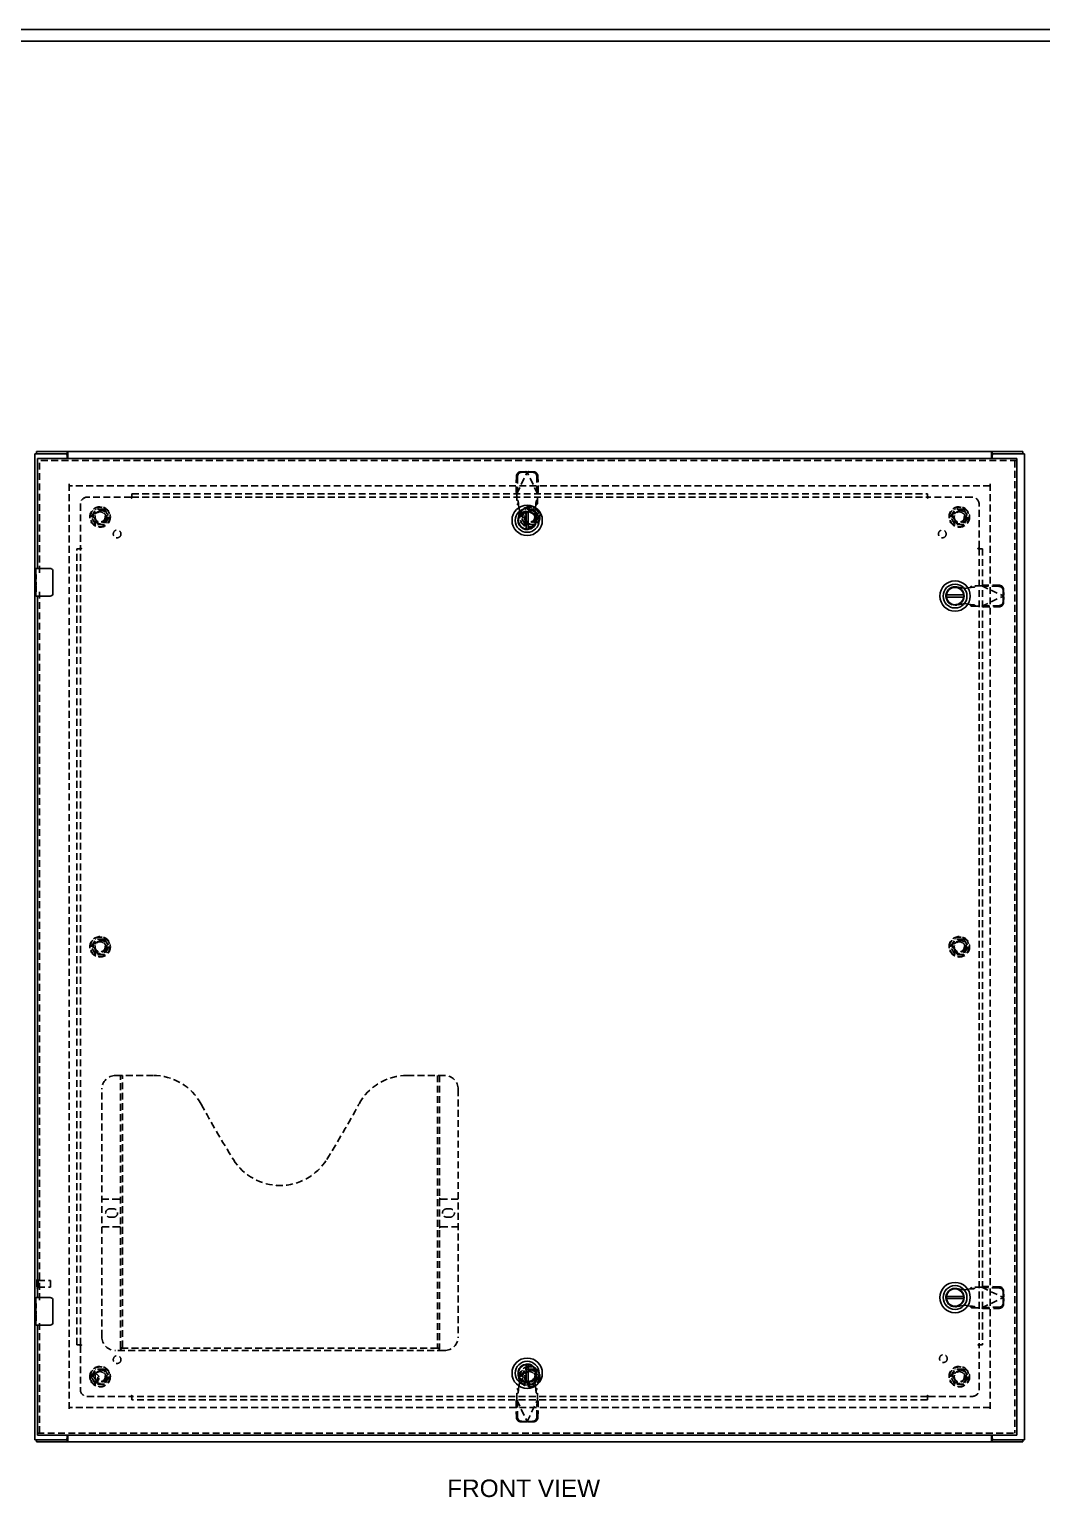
# Model space of a CAD drawing. Header units: inches. Extents: x 0 to 143, y 0 to 92.
# Drawn here: x 33.2 to 70, y 38.2 to 92.1 of the extents above; entities that cross this region are included whole.
import ezdxf
from ezdxf.enums import TextEntityAlignment as Align

# ---------------------------------------------------------------- set-up
doc = ezdxf.new("R2010")
doc.units = ezdxf.units.IN
doc.header["$MEASUREMENT"] = 0
doc.linetypes.add('HIDDEN', pattern=[0.375, 0.25, -0.125])
for name, color, linetype in [('DEFAULT_2', 8, 'HIDDEN'), ('DIMENSIONS', 7, 'Continuous'), ('DOOR_ASSEMBLY', 7, 'Continuous'), ('SUBPANEL', 7, 'Continuous')]:
    doc.layers.add(name, color=color, linetype=linetype)
doc.styles.add('Fields', font='simplex.shx', dxfattribs={"height": 0.185})
doc.styles.get("Standard").update_dxf_attribs({"font": 'arial.ttf'})

# ---------------------------------------------------------------- blocks, each defined once
blk = doc.blocks.new('RG_Master_Ver_4_2_2')
at = {"color": 3}
blk.add_line((34.028, 21.856), (0.25, 21.856), dxfattribs=at)
blk.add_lwpolyline([(0, -0.044), (34.25, -0.044), (34.25, 21.956), (0, 21.956)], close=True, dxfattribs=at)
at = {"style": 'Fields'}
for tag, p in [('DESCRIPTION_3', (13.116, 1.307)), ('DRN_3', (15.472, 1.307)), ('CHK_3', (16.529, 1.307)), ('APP_3', (17.552, 1.307)), ('DATE_3', (18.829, 1.307)), ('CUSTOMER', (28.997, 1.214)), ('DRAWING_DESC', (32.229, 1.246)), ('DESCRIPTION_2', (13.116, 0.951)), ('DRN_2', (15.472, 0.951)), ('CHK_2', (16.529, 0.951)), ('APP_2', (17.552, 0.951)), ('DATE_2', (18.829, 0.951)), ('DRAWING_#', (32.125, 0.894)), ('SIZE', (30.715, 0.894)), ('REV', (33.543, 0.894)), ('DESCRIPTION_1', (13.116, 0.596)), ('DRN_1', (15.472, 0.596)), ('CHK_1', (16.529, 0.596)), ('APP_1', (17.552, 0.596)), ('DATE_1', (18.829, 0.596)), ('PROJECT_#', (28.981, 0.581)), ('DRN_BY', (30.875, 0.524)), ('CHK_BY', (31.762, 0.524)), ('APP_BY', (32.75, 0.524)), ('SCALE', (33.652, 0.524)), ('PROJECT_NAME', (29.021, 0.176)), ('SHEETNUM', (32.753, 0.176)), ('TTL_SHTS', (33.547, 0.176))]:
    blk.add_attdef(tag, text='', height=0.125, dxfattribs=at).set_placement(p, align=Align.CENTER)
at = {"style": 'Fields', "flags": 9}
blk.add_attdef('WD_TB', (9.953, 0.194), '', height=0.0638, dxfattribs=at)

msp = doc.modelspace()

# ---------------------------------------------------------------- linework, layer by layer
at = {"color": 3, "linetype": 'Continuous'}
for p, q in [((33.37457, 40.80304), (33.37457, 76.65304)), ((33.37457, 76.65304), (34.48957, 76.65304)), ((33.43757, 76.72804), (69.31157, 76.72804)), ((34.54957, 76.47804), (34.54957, 76.59304)), ((34.57657, 76.47804), (34.57657, 76.69722)), ((68.17257, 76.47804), (68.17257, 76.69722)), ((68.19957, 76.47804), (68.19957, 76.59304)), ((68.25957, 76.65304), (69.37457, 76.65304)), ((69.37457, 40.80304), (69.37457, 76.65304)), ((34.54957, 40.86304), (34.54957, 40.97804)), ((34.57657, 40.97804), (34.57657, 40.75886)), ((68.17257, 40.75886), (68.17257, 40.97804)), ((68.19957, 40.86304), (68.19957, 40.97804)), ((33.37457, 40.80304), (34.48957, 40.80304)), ((33.43757, 40.72804), (69.31157, 40.72804)), ((68.25957, 40.80304), (69.37457, 40.80304))]:
    msp.add_line(p, q, dxfattribs=at)
at = {"color": 7, "linetype": 'Continuous'}
for p, q in [((33.43757, 76.65304), (33.43757, 76.72804)), ((34.48957, 76.65304), (34.55144, 76.65304)), ((34.55144, 76.65304), (34.55144, 76.72804)), ((68.19769, 76.65304), (68.19769, 76.72804)), ((68.19769, 76.65304), (68.25957, 76.65304)), ((69.31157, 76.65304), (69.31157, 76.72804)), ((33.43757, 40.80304), (33.43757, 40.72804)), ((34.55144, 40.80304), (34.48957, 40.80304)), ((34.55144, 40.80304), (34.55144, 40.72804)), ((68.25957, 40.80304), (68.19769, 40.80304)), ((68.19769, 40.80304), (68.19769, 40.72804)), ((69.31157, 40.80304), (69.31157, 40.72804))]:
    msp.add_line(p, q, dxfattribs=at)
at = {"color": 3, "linetype": 'Continuous'}
for points in [[(34.57657, 76.69722), (34.57522, 76.69878), (34.5739, 76.70056), (34.57259, 76.70254), (34.57129, 76.70469), (34.56999, 76.70695), (34.56872, 76.70927), (34.56746, 76.71159), (34.56621, 76.71385), (34.56496, 76.71604), (34.56372, 76.7181), (34.5625, 76.71998), (34.56125, 76.72172), (34.5599, 76.72338), (34.55852, 76.72481), (34.55717, 76.72595), (34.55586, 76.72681), (34.55462, 76.72742), (34.55345, 76.7278), (34.55239, 76.72799), (34.55144, 76.72804)], [(68.17257, 76.69722), (68.17391, 76.69878), (68.17523, 76.70056), (68.17654, 76.70254), (68.17785, 76.70469), (68.17914, 76.70695), (68.18041, 76.70927), (68.18167, 76.71159), (68.18292, 76.71385), (68.18417, 76.71604), (68.18541, 76.7181), (68.18663, 76.71998), (68.18788, 76.72172), (68.18923, 76.72338), (68.19061, 76.72481), (68.19196, 76.72595), (68.19327, 76.72681), (68.19452, 76.72742), (68.19568, 76.7278), (68.19674, 76.72799), (68.19769, 76.72804)], [(34.57657, 40.75886), (34.57522, 40.7573), (34.5739, 40.75552), (34.57259, 40.75354), (34.57129, 40.75139), (34.56999, 40.74913), (34.56872, 40.74681), (34.56746, 40.7445), (34.56621, 40.74223), (34.56496, 40.74004), (34.56372, 40.73798), (34.5625, 40.7361), (34.56125, 40.73436), (34.5599, 40.73271), (34.55852, 40.73127), (34.55717, 40.73013), (34.55586, 40.72927), (34.55462, 40.72866), (34.55345, 40.72829), (34.55239, 40.72809), (34.55144, 40.72804)], [(68.17257, 40.75886), (68.17391, 40.7573), (68.17523, 40.75552), (68.17654, 40.75354), (68.17785, 40.75139), (68.17914, 40.74913), (68.18041, 40.74681), (68.18167, 40.7445), (68.18292, 40.74223), (68.18417, 40.74004), (68.18541, 40.73798), (68.18663, 40.7361), (68.18788, 40.73436), (68.18923, 40.73271), (68.19061, 40.73127), (68.19196, 40.73013), (68.19327, 40.72927), (68.19452, 40.72866), (68.19568, 40.72829), (68.19674, 40.72809), (68.19769, 40.72804)]]:
    msp.add_lwpolyline(points, dxfattribs=at)
at = {"color": 7, "linetype": 'Continuous'}
for points in [[(34.5601, 76.64874), (34.55887, 76.64977), (34.55761, 76.65072), (34.55634, 76.65155), (34.55509, 76.6522), (34.55385, 76.65267), (34.55264, 76.65295), (34.55144, 76.65304)], [(34.57657, 76.64198), (34.57559, 76.64172), (34.57448, 76.64152), (34.57323, 76.64144), (34.57189, 76.64151), (34.57049, 76.64177), (34.56907, 76.64223), (34.56765, 76.64289), (34.56627, 76.64371), (34.56501, 76.64459), (34.56379, 76.64555), (34.56256, 76.6466), (34.5601, 76.64874)], [(68.17257, 76.64198), (68.17354, 76.64172), (68.17466, 76.64152), (68.1759, 76.64144), (68.17724, 76.64151), (68.17864, 76.64177), (68.18006, 76.64223), (68.18148, 76.64289), (68.18286, 76.64371), (68.18412, 76.64459), (68.18534, 76.64555), (68.18658, 76.6466)], [(68.18658, 76.6466), (68.18903, 76.64874), (68.19026, 76.64977), (68.19152, 76.65072), (68.19279, 76.65155), (68.19404, 76.6522), (68.19528, 76.65267), (68.19649, 76.65295), (68.19769, 76.65304)], [(34.57657, 40.8141), (34.57559, 40.81436), (34.57448, 40.81456), (34.57323, 40.81464), (34.57189, 40.81457), (34.57049, 40.81431), (34.56907, 40.81385), (34.56765, 40.81319), (34.56627, 40.81237), (34.56501, 40.81149), (34.56379, 40.81053), (34.56256, 40.80948), (34.56132, 40.80841), (34.5601, 40.80734), (34.55887, 40.80632), (34.55761, 40.80536), (34.55634, 40.80454), (34.55509, 40.80388), (34.55385, 40.80341), (34.55264, 40.80313), (34.55144, 40.80304)], [(68.17257, 40.8141), (68.17354, 40.81436), (68.17466, 40.81456), (68.1759, 40.81464), (68.17724, 40.81457), (68.17864, 40.81431), (68.18006, 40.81385), (68.18148, 40.81319), (68.18286, 40.81237), (68.18412, 40.81149), (68.18534, 40.81053), (68.18658, 40.80948), (68.18903, 40.80734)], [(68.18903, 40.80734), (68.19026, 40.80632), (68.19152, 40.80536), (68.19279, 40.80454), (68.19404, 40.80388), (68.19528, 40.80341), (68.19649, 40.80313), (68.19769, 40.80304)]]:
    msp.add_lwpolyline(points, dxfattribs=at)
at = {"color": 3, "linetype": 'Continuous'}
for centre, start, end in [((34.48957, 76.59304), 0, 90), ((68.25957, 76.59304), 90, 180), ((34.48957, 40.86304), 270, 0), ((68.25957, 40.86304), 180, 270)]:
    msp.add_arc(centre, 0.06, start, end, dxfattribs=at)
at = {"layer": 'DEFAULT_2', "color": 8, "linetype": 'HIDDEN'}
for p, q in [((34.62457, 75.55304), (34.62457, 41.90304)), ((68.12257, 75.47804), (34.62657, 75.47804)), ((68.12457, 75.55304), (68.12457, 41.90304)), ((35.43202, 74.35804), (35.58646, 74.62554)), ((35.58646, 74.08054), (35.43202, 74.34804)), ((35.90401, 74.63054), (35.59512, 74.63054)), ((35.91267, 74.62554), (36.06711, 74.35804)), ((36.06711, 74.34804), (35.91267, 74.08054)), ((51.05702, 74.35804), (51.21146, 74.62554)), ((51.21146, 74.08054), (51.05702, 74.34804)), ((51.52901, 74.63054), (51.22012, 74.63054)), ((51.53767, 74.62554), (51.69211, 74.35804)), ((51.69211, 74.34804), (51.53767, 74.08054)), ((66.68202, 74.35804), (66.83646, 74.62554)), ((66.83646, 74.08054), (66.68202, 74.34804)), ((67.15401, 74.63054), (66.84512, 74.63054)), ((67.16267, 74.62554), (67.31711, 74.35804)), ((67.31711, 74.34804), (67.16267, 74.08054)), ((35.90401, 74.07554), (35.59512, 74.07554)), ((51.52901, 74.07554), (51.22012, 74.07554)), ((67.15401, 74.07554), (66.84512, 74.07554)), ((35.43202, 58.73304), (35.58646, 59.00054)), ((35.58646, 58.45554), (35.43202, 58.72304)), ((35.90401, 59.00554), (35.59512, 59.00554)), ((35.91267, 59.00054), (36.06711, 58.73304)), ((36.06711, 58.72304), (35.91267, 58.45554)), ((66.68202, 58.73304), (66.83646, 59.00054)), ((66.83646, 58.45554), (66.68202, 58.72304)), ((67.15401, 59.00554), (66.84512, 59.00554)), ((67.16267, 59.00054), (67.31711, 58.73304)), ((67.31711, 58.72304), (67.16267, 58.45554)), ((35.90401, 58.45054), (35.59512, 58.45054)), ((67.15401, 58.45054), (66.84512, 58.45054)), ((33.44957, 46.62004), (33.44957, 46.33604)), ((33.49257, 46.62004), (33.49257, 46.33604)), ((33.49257, 46.60204), (33.93957, 46.60204)), ((33.49257, 46.35404), (33.93957, 46.35404)), ((33.94957, 46.59204), (33.94957, 46.36404)), ((35.43202, 43.10804), (35.58646, 43.37554)), ((35.58646, 42.83054), (35.43202, 43.09804)), ((35.90401, 43.38054), (35.59512, 43.38054)), ((35.91267, 43.37554), (36.06711, 43.10804)), ((36.06711, 43.09804), (35.91267, 42.83054)), ((51.05702, 43.10804), (51.21146, 43.37554)), ((51.21146, 42.83054), (51.05702, 43.09804)), ((51.52901, 43.38054), (51.22012, 43.38054)), ((51.53767, 43.37554), (51.69211, 43.10804)), ((51.69211, 43.09804), (51.53767, 42.83054)), ((66.68202, 43.10804), (66.83646, 43.37554)), ((66.83646, 42.83054), (66.68202, 43.09804)), ((67.15401, 43.38054), (66.84512, 43.38054)), ((67.16267, 43.37554), (67.31711, 43.10804)), ((67.31711, 43.09804), (67.16267, 42.83054)), ((35.90401, 42.82554), (35.59512, 42.82554)), ((51.52901, 42.82554), (51.22012, 42.82554)), ((67.15401, 42.82554), (66.84512, 42.82554)), ((68.12257, 41.97804), (34.62657, 41.97804))]:
    msp.add_line(p, q, dxfattribs=at)
for centre, radius in [((35.74957, 74.35304), 0.3725), ((35.74957, 74.35304), 0.35584), ((35.74957, 74.35304), 0.2035), ((35.74957, 74.35304), 0.1835), ((51.37457, 74.35304), 0.3725), ((51.37457, 74.35304), 0.35584), ((51.37457, 74.35304), 0.2035), ((51.37457, 74.35304), 0.1835), ((66.99957, 74.35304), 0.3725), ((66.99957, 74.35304), 0.35584), ((66.99957, 74.35304), 0.2035), ((66.99957, 74.35304), 0.1835), ((35.74957, 58.72804), 0.3725), ((35.74957, 58.72804), 0.35584), ((35.74957, 58.72804), 0.2035), ((35.74957, 58.72804), 0.1835), ((66.99957, 58.72804), 0.3725), ((66.99957, 58.72804), 0.35584), ((66.99957, 58.72804), 0.2035), ((66.99957, 58.72804), 0.1835), ((35.74957, 43.10304), 0.3725), ((35.74957, 43.10304), 0.35584), ((35.74957, 43.10304), 0.2035), ((35.74957, 43.10304), 0.1835), ((51.37457, 43.10304), 0.3725), ((51.37457, 43.10304), 0.35584), ((51.37457, 43.10304), 0.2035), ((51.37457, 43.10304), 0.1835), ((66.99957, 43.10304), 0.3725), ((66.99957, 43.10304), 0.35584), ((66.99957, 43.10304), 0.2035), ((66.99957, 43.10304), 0.1835)]:
    msp.add_circle(centre, radius, dxfattribs=at)
for centre, radius, start, end in [((35.44068, 74.35304), 0.01, 150.011706, 209.987319), ((35.59512, 74.62054), 0.01, 90.011275, 149.987962), ((35.90401, 74.62054), 0.01, 30.010849, 89.987646), ((36.05845, 74.35304), 0.01, 330.011706, 29.987319), ((51.06568, 74.35304), 0.01, 150.011706, 209.987319), ((51.22012, 74.62054), 0.01, 90.011275, 149.987962), ((51.68345, 74.35304), 0.01, 330.011706, 29.987319), ((66.69068, 74.35304), 0.01, 150.011706, 209.987319), ((66.84512, 74.62054), 0.01, 90.011275, 149.987962), ((67.15401, 74.62054), 0.01, 30.010849, 89.987646), ((67.30845, 74.35304), 0.01, 330.011706, 29.987319), ((35.59512, 74.08554), 0.01, 210.010849, 269.987646), ((35.90401, 74.08554), 0.01, 270.011275, 329.987962), ((51.22012, 74.08554), 0.01, 210.010849, 269.987646), ((66.84512, 74.08554), 0.01, 210.010849, 269.987646), ((67.15401, 74.08554), 0.01, 270.011275, 329.987962), ((35.44068, 58.72804), 0.01, 150.011706, 209.987319), ((35.59512, 58.99554), 0.01, 90.011275, 149.987962), ((35.90401, 58.99554), 0.01, 30.010849, 89.987646), ((36.05845, 58.72804), 0.01, 330.011706, 29.987319), ((66.69068, 58.72804), 0.01, 150.011706, 209.987319), ((66.84512, 58.99554), 0.01, 90.011275, 149.987962), ((67.15401, 58.99554), 0.01, 30.010849, 89.987646), ((67.30845, 58.72804), 0.01, 330.011706, 29.987319), ((35.59512, 58.46054), 0.01, 210.010849, 269.987646), ((35.90401, 58.46054), 0.01, 270.011275, 329.987962), ((66.84512, 58.46054), 0.01, 210.010849, 269.987646), ((67.15401, 58.46054), 0.01, 270.011275, 329.987962), ((33.47107, 46.62004), 0.0215, 0, 180), ((33.47107, 46.33604), 0.0215, 180, 0), ((33.93957, 46.59204), 0.01, 0, 90), ((33.93957, 46.36404), 0.01, 270, 0), ((35.44068, 43.10304), 0.01, 150.011706, 209.987319), ((35.59512, 43.37054), 0.01, 90.011275, 149.987962), ((35.90401, 43.37054), 0.01, 30.010849, 89.987646), ((36.05845, 43.10304), 0.01, 330.011706, 29.987319), ((51.06568, 43.10304), 0.01, 150.011706, 209.987319), ((51.22012, 43.37054), 0.01, 90.011275, 149.987962), ((51.68345, 43.10304), 0.01, 330.011706, 29.987319), ((66.69068, 43.10304), 0.01, 150.011706, 209.987319), ((66.84512, 43.37054), 0.01, 90.011275, 149.987962), ((67.15401, 43.37054), 0.01, 30.010849, 89.987646), ((67.30845, 43.10304), 0.01, 330.011706, 29.987319), ((35.59512, 42.83554), 0.01, 210.010849, 269.987646), ((35.90401, 42.83554), 0.01, 270.011275, 329.987962), ((51.22012, 42.83554), 0.01, 210.010849, 269.987646), ((66.84512, 42.83554), 0.01, 210.010849, 269.987646), ((67.15401, 42.83554), 0.01, 270.011275, 329.987962)]:
    msp.add_arc(centre, radius, start, end, dxfattribs=at)
at = {"layer": 'DOOR_ASSEMBLY', "color": 7, "linetype": 'Continuous'}
for p, q in [((33.46957, 76.47804), (33.46957, 76.40304)), ((69.09457, 76.47804), (69.09457, 76.40304)), ((51.24269, 74.54053), (51.24269, 73.91555)), ((51.32143, 73.91555), (51.32143, 74.54053)), ((33.40957, 72.31908), (33.40957, 72.46304)), ((33.40957, 72.06314), (33.40957, 72.3159)), ((33.41851, 72.26098), (33.40957, 72.26098)), ((33.41957, 72.09322), (33.41957, 72.25001)), ((33.42457, 72.47804), (33.93457, 72.47804)), ((34.03447, 72.37804), (34.03447, 71.57804)), ((33.40957, 72.09322), (33.41957, 72.09322)), ((33.40957, 71.49304), (33.40957, 72.06069)), ((33.41235, 72.03036), (33.40957, 72.03036)), ((33.40957, 71.89858), (33.41882, 71.89858)), ((33.40957, 71.8626), (33.41957, 71.8626)), ((33.40957, 71.79973), (33.41957, 71.79973)), ((33.40957, 71.63223), (33.41957, 71.63223)), ((33.41957, 71.90955), (33.41957, 71.96253)), ((33.41957, 71.63223), (33.41957, 71.8626)), ((33.93457, 71.47804), (33.42457, 71.47804)), ((67.15706, 71.51741), (66.53208, 71.51741)), ((66.53208, 71.43867), (67.15706, 71.43867)), ((33.40957, 45.81908), (33.40957, 45.96304)), ((33.40957, 45.56314), (33.40957, 45.8159)), ((33.41851, 45.76098), (33.40957, 45.76098)), ((33.42457, 45.97804), (33.93457, 45.97804)), ((34.03447, 45.87804), (34.03447, 45.07804)), ((67.15706, 46.01741), (66.53208, 46.01741)), ((66.53208, 45.93867), (67.15706, 45.93867)), ((33.40957, 45.59322), (33.41957, 45.59322)), ((33.40957, 44.99304), (33.40957, 45.56069)), ((33.41235, 45.53036), (33.40957, 45.53036)), ((33.40957, 45.39858), (33.41882, 45.39858)), ((33.40957, 45.3626), (33.41957, 45.3626)), ((33.40957, 45.29973), (33.41957, 45.29973)), ((33.41957, 45.59322), (33.41957, 45.75001)), ((33.41957, 45.40955), (33.41957, 45.46253)), ((33.41957, 45.13223), (33.41957, 45.3626)), ((33.40957, 45.13223), (33.41957, 45.13223)), ((33.93457, 44.97804), (33.42457, 44.97804)), ((51.2427, 43.54053), (51.2427, 42.91555)), ((51.32144, 42.91555), (51.32144, 43.54053)), ((33.46957, 40.97804), (33.46957, 41.05304)), ((69.09457, 40.97804), (69.09457, 41.05304))]:
    msp.add_line(p, q, dxfattribs=at)
at = {"layer": 'DOOR_ASSEMBLY', "color": 3, "linetype": 'Continuous'}
for p, q in [((33.46957, 76.47804), (69.09457, 76.47804)), ((33.46957, 72.47804), (33.46957, 76.40304)), ((69.09457, 76.40304), (69.09457, 41.05304)), ((33.46957, 71.47804), (33.46957, 45.97804)), ((33.46957, 41.05304), (33.46957, 44.97804)), ((69.09457, 40.97804), (33.46957, 40.97804))]:
    msp.add_line(p, q, dxfattribs=at)
at = {"layer": 'DOOR_ASSEMBLY', "color": 8, "linetype": 'HIDDEN'}
for p, q in [((69.09457, 76.40304), (33.46957, 76.40304)), ((33.54457, 72.32304), (33.54457, 76.40304)), ((50.90808, 75.19851), (51.2821, 75.98591)), ((51.23748, 75.99929), (51.04454, 75.9959)), ((51.27906, 75.97953), (51.08613, 75.97614)), ((51.23748, 75.99929), (51.27906, 75.97953)), ((51.23748, 75.99929), (51.25212, 75.99493)), ((51.25212, 75.99493), (51.26704, 75.99046)), ((51.26704, 75.99046), (51.2821, 75.98591)), ((51.2821, 75.98591), (51.29715, 75.99046)), ((51.65611, 75.19851), (51.2821, 75.98591)), ((51.28513, 75.97953), (51.32672, 75.99929)), ((51.47806, 75.97614), (51.28513, 75.97953)), ((51.29715, 75.99046), (51.31207, 75.99493)), ((51.31207, 75.99493), (51.32672, 75.99929)), ((51.51965, 75.9959), (51.32672, 75.99929)), ((69.01957, 76.40304), (69.01957, 41.05304)), ((50.89001, 75.83702), (50.87993, 75.24655)), ((50.9316, 75.81726), (50.92151, 75.2268)), ((51.64268, 75.2268), (51.6326, 75.81726)), ((51.68427, 75.24655), (51.67419, 75.83702)), ((50.92151, 75.2268), (50.87993, 75.24655)), ((50.90808, 75.19851), (50.90808, 74.82471)), ((50.95413, 74.93822), (50.90808, 74.9798)), ((50.90808, 74.82471), (50.95413, 74.78313)), ((50.95413, 74.78313), (50.95413, 74.93822)), ((51.65611, 74.9798), (51.61006, 74.93822)), ((51.61006, 74.93822), (51.61006, 74.78313)), ((51.61006, 74.78313), (51.65611, 74.82471)), ((51.68427, 75.24655), (51.64268, 75.2268)), ((51.66568, 75.21461), (51.65611, 75.19851)), ((51.65611, 74.82471), (51.65611, 75.19851)), ((50.95287, 74.28806), (51.00651, 74.5824)), ((50.96865, 74.77925), (50.96658, 74.81124)), ((51.00651, 74.5824), (50.96865, 74.77925)), ((51.59554, 74.77925), (51.55769, 74.5824)), ((51.55769, 74.5824), (51.61132, 74.28806)), ((33.54457, 71.63304), (33.54457, 45.82304)), ((66.90459, 71.80723), (67.19893, 71.7536)), ((67.19893, 71.7536), (67.39578, 71.79146)), ((67.39578, 71.79146), (67.42776, 71.79353)), ((67.44124, 71.85203), (67.39966, 71.80597)), ((67.39966, 71.80597), (67.55474, 71.80597)), ((67.81504, 71.85203), (67.44124, 71.85203)), ((67.55474, 71.80597), (67.59633, 71.85203)), ((67.81504, 71.85203), (68.60244, 71.47801)), ((67.84332, 71.83859), (67.86308, 71.88018)), ((68.43379, 71.82851), (67.84332, 71.83859)), ((68.45355, 71.8701), (67.86308, 71.88018)), ((68.59606, 71.48104), (68.59267, 71.67398)), ((68.61581, 71.52263), (68.61243, 71.71557)), ((67.19893, 71.20242), (66.90459, 71.14879)), ((67.39578, 71.16456), (67.19893, 71.20242)), ((67.55474, 71.15005), (67.39966, 71.15005)), ((67.39966, 71.15005), (67.44124, 71.10399)), ((67.44124, 71.10399), (67.81504, 71.10399)), ((67.59633, 71.10399), (67.55474, 71.15005)), ((67.81504, 71.10399), (68.60244, 71.47801)), ((67.83114, 71.09443), (67.81504, 71.10399)), ((67.84332, 71.11743), (68.43379, 71.12751)), ((67.86308, 71.07584), (67.84332, 71.11743)), ((67.86308, 71.07584), (68.45355, 71.08592)), ((68.59267, 71.28204), (68.59606, 71.47498)), ((68.61581, 71.52263), (68.59606, 71.48104)), ((68.59606, 71.47498), (68.61581, 71.43339)), ((68.60699, 71.49306), (68.60244, 71.47801)), ((68.60244, 71.47801), (68.60699, 71.46295)), ((68.61146, 71.50799), (68.60699, 71.49306)), ((68.60699, 71.46295), (68.61146, 71.44803)), ((68.61581, 71.52263), (68.61146, 71.50799)), ((68.61146, 71.44803), (68.61581, 71.43339)), ((68.61243, 71.24045), (68.61581, 71.43339)), ((36.31457, 54.05304), (37.66957, 54.05304)), ((36.48957, 44.14304), (36.48957, 54.05304)), ((36.56957, 44.17304), (36.56957, 54.05304)), ((46.91957, 54.05304), (48.27457, 54.05304)), ((48.01957, 54.05304), (48.01957, 44.17304)), ((48.09957, 54.05304), (48.09957, 44.14304)), ((35.81457, 44.55304), (35.81457, 53.55304)), ((48.77457, 53.55304), (48.77457, 44.55304)), ((35.81457, 49.55304), (36.44957, 49.55304)), ((48.13957, 49.55304), (48.77457, 49.55304)), ((36.10107, 49.20304), (36.23807, 49.20304)), ((48.35107, 49.20304), (48.48807, 49.20304)), ((36.44957, 48.55304), (35.81457, 48.55304)), ((36.23807, 48.90304), (36.10107, 48.90304)), ((48.77457, 48.55304), (48.13957, 48.55304)), ((48.48807, 48.90304), (48.35107, 48.90304)), ((66.90459, 46.30723), (67.19893, 46.2536)), ((67.19893, 46.2536), (67.39578, 46.29146)), ((67.39578, 46.29146), (67.42776, 46.29353)), ((67.44124, 46.35203), (67.39966, 46.30597)), ((67.39966, 46.30597), (67.55474, 46.30597)), ((67.81504, 46.35203), (67.44124, 46.35203)), ((67.55474, 46.30597), (67.59633, 46.35203)), ((67.81504, 46.35203), (68.60244, 45.97801)), ((67.84332, 46.33859), (67.86308, 46.38018)), ((68.43379, 46.32851), (67.84332, 46.33859)), ((68.45355, 46.3701), (67.86308, 46.38018)), ((67.81504, 45.60399), (68.60244, 45.97801)), ((68.59606, 45.98104), (68.59267, 46.17398)), ((68.59267, 45.78204), (68.59606, 45.97498)), ((68.61581, 46.02263), (68.59606, 45.98104)), ((68.59606, 45.97498), (68.61581, 45.93339)), ((68.60699, 45.99306), (68.60244, 45.97801)), ((68.60244, 45.97801), (68.60699, 45.96295)), ((68.61146, 46.00799), (68.60699, 45.99306)), ((68.60699, 45.96295), (68.61146, 45.94803)), ((68.61581, 46.02263), (68.61146, 46.00799)), ((68.61146, 45.94803), (68.61581, 45.93339)), ((68.61581, 46.02263), (68.61243, 46.21557)), ((68.61243, 45.74045), (68.61581, 45.93339)), ((67.19893, 45.70242), (66.90459, 45.64879)), ((67.39578, 45.66456), (67.19893, 45.70242)), ((67.55474, 45.65005), (67.39966, 45.65005)), ((67.39966, 45.65005), (67.44124, 45.60399)), ((67.44124, 45.60399), (67.81504, 45.60399)), ((67.59633, 45.60399), (67.55474, 45.65005)), ((67.83114, 45.59443), (67.81504, 45.60399)), ((67.84332, 45.61743), (68.43379, 45.62751)), ((67.86308, 45.57584), (67.84332, 45.61743)), ((67.86308, 45.57584), (68.45355, 45.58592)), ((33.54457, 41.05304), (33.54457, 45.13304)), ((48.27457, 44.05304), (36.31457, 44.05304)), ((48.01576, 44.13304), (36.57337, 44.13304)), ((51.00644, 42.87368), (50.95281, 43.16802)), ((51.61126, 43.16802), (51.55763, 42.87368)), ((50.95407, 42.67295), (50.90802, 42.63137)), ((50.90802, 42.25757), (50.90802, 42.63137)), ((50.95407, 42.51786), (50.95407, 42.67295)), ((50.96859, 42.67683), (51.00644, 42.87368)), ((51.55763, 42.87368), (51.59548, 42.67683)), ((51.59548, 42.67683), (51.59755, 42.64484)), ((51.65605, 42.63137), (51.61, 42.67295)), ((51.61, 42.67295), (51.61, 42.51786)), ((51.65605, 42.25757), (51.65605, 42.63137)), ((50.87986, 42.20953), (50.92145, 42.22929)), ((50.87986, 42.20953), (50.88994, 41.61906)), ((50.89845, 42.24147), (50.90802, 42.25757)), ((50.90802, 42.47628), (50.95407, 42.51786)), ((50.90802, 42.25757), (51.28203, 41.47017)), ((50.92145, 42.22929), (50.93153, 41.63882)), ((51.28203, 41.47017), (51.65605, 42.25757)), ((51.61, 42.51786), (51.65605, 42.47628)), ((51.63254, 41.63882), (51.64262, 42.22929)), ((51.64262, 42.22929), (51.68421, 42.20953)), ((51.67412, 41.61906), (51.68421, 42.20953)), ((51.04448, 41.46018), (51.23741, 41.45679)), ((51.08607, 41.47994), (51.279, 41.47655)), ((51.279, 41.47655), (51.23741, 41.45679)), ((51.25206, 41.46115), (51.23741, 41.45679)), ((51.26698, 41.46562), (51.25206, 41.46115)), ((51.28203, 41.47017), (51.26698, 41.46562)), ((51.29709, 41.46562), (51.28203, 41.47017)), ((51.28507, 41.47655), (51.478, 41.47994)), ((51.32666, 41.45679), (51.28507, 41.47655)), ((51.31201, 41.46115), (51.29709, 41.46562)), ((51.32666, 41.45679), (51.31201, 41.46115)), ((51.32666, 41.45679), (51.51959, 41.46018)), ((33.46957, 41.05304), (69.09457, 41.05304))]:
    msp.add_line(p, q, dxfattribs=at)
for points in [[(50.89001, 75.83702), (50.89102, 75.85245), (50.89346, 75.8676), (50.89734, 75.88254), (50.90261, 75.89707), (50.90923, 75.91102), (50.91711, 75.92429), (50.92619, 75.93674), (50.93637, 75.94826), (50.94758, 75.95873), (50.95968, 75.96807), (50.97259, 75.97617), (50.98616, 75.98296), (51.00028, 75.98837), (51.0148, 75.99237), (51.02953, 75.99487), (51.04454, 75.9959)], [(51.08613, 75.97614), (51.07112, 75.97511), (51.05639, 75.97261), (51.04187, 75.96862), (51.02775, 75.96321), (51.01418, 75.95641), (51.00127, 75.94831), (50.98917, 75.93898), (50.97796, 75.9285), (50.96778, 75.91698), (50.95869, 75.90453), (50.95082, 75.89126), (50.9442, 75.87731), (50.93893, 75.86279), (50.93505, 75.84785), (50.93261, 75.8327), (50.9316, 75.81726)], [(51.6326, 75.81726), (51.63158, 75.8327), (51.62915, 75.84785), (51.62526, 75.86279), (51.61999, 75.87731), (51.61338, 75.89127), (51.6055, 75.90454), (51.59641, 75.91698), (51.58623, 75.92851), (51.57502, 75.93898), (51.56292, 75.94831), (51.55001, 75.95641), (51.53644, 75.96321), (51.52232, 75.96862), (51.5078, 75.97261), (51.49307, 75.97511), (51.47806, 75.97614)], [(51.51965, 75.9959), (51.53466, 75.99487), (51.54939, 75.99237), (51.56392, 75.98837), (51.57803, 75.98296), (51.59161, 75.97616), (51.60451, 75.96807), (51.61662, 75.95873), (51.62782, 75.94826), (51.63801, 75.93674), (51.64709, 75.92429), (51.65497, 75.91102), (51.66158, 75.89706), (51.66685, 75.88254), (51.67074, 75.8676), (51.67317, 75.85245), (51.67419, 75.83702)], [(50.90808, 75.19851), (50.89851, 75.21461), (50.89377, 75.22264), (50.88908, 75.23065), (50.88446, 75.23862), (50.87993, 75.24655)], [(50.96658, 74.81124), (50.96554, 74.82683), (50.9645, 74.84195), (50.96346, 74.85645), (50.96243, 74.87018), (50.96139, 74.88301), (50.96035, 74.8948), (50.95932, 74.90545), (50.95828, 74.91485), (50.95724, 74.92289), (50.95621, 74.92951), (50.95517, 74.93464), (50.95413, 74.93822)], [(51.61006, 74.93822), (51.60902, 74.93464), (51.60799, 74.92951), (51.60695, 74.92289), (51.60591, 74.91485), (51.60487, 74.90545), (51.60384, 74.89481), (51.6028, 74.88301), (51.60176, 74.87018), (51.60073, 74.85645), (51.59969, 74.84195), (51.59865, 74.82683), (51.59762, 74.81124), (51.59554, 74.77925)], [(51.68427, 75.24655), (51.67973, 75.23862), (51.67511, 75.23065), (51.67042, 75.22264), (51.66568, 75.21461)], [(50.95413, 74.78313), (50.95655, 74.78287), (50.95897, 74.78241), (50.96139, 74.78178), (50.96381, 74.78102), (50.96623, 74.78016), (50.96865, 74.77925)], [(51.59554, 74.77925), (51.59796, 74.78016), (51.60038, 74.78102), (51.6028, 74.78178), (51.60522, 74.78241), (51.60764, 74.78287), (51.61006, 74.78313)], [(67.39966, 71.80597), (67.39939, 71.80355), (67.39894, 71.80113), (67.39831, 71.79871), (67.39755, 71.7963), (67.39669, 71.79388), (67.39578, 71.79146)], [(67.42776, 71.79353), (67.44336, 71.79457), (67.45848, 71.7956), (67.47298, 71.79664), (67.48671, 71.79768), (67.49954, 71.79871), (67.51133, 71.79975), (67.52198, 71.80079), (67.53137, 71.80183), (67.53942, 71.80286), (67.54604, 71.8039), (67.55116, 71.80494), (67.55474, 71.80597)], [(67.81504, 71.85203), (67.83114, 71.86159), (67.83917, 71.86633), (67.84717, 71.87102), (67.85515, 71.87564), (67.86308, 71.88018)], [(68.59267, 71.67398), (68.59164, 71.68898), (68.58914, 71.70371), (68.58514, 71.71824), (68.57973, 71.73236), (68.57294, 71.74593), (68.56484, 71.75883), (68.5555, 71.77094), (68.54503, 71.78215), (68.53351, 71.79233), (68.52106, 71.80141), (68.50779, 71.80929), (68.49383, 71.8159), (68.47931, 71.82117), (68.46437, 71.82506), (68.44922, 71.8275), (68.43379, 71.82851)], [(68.45355, 71.8701), (68.46898, 71.86909), (68.48413, 71.86665), (68.49907, 71.86276), (68.51359, 71.85749), (68.52755, 71.85088), (68.54082, 71.843), (68.55327, 71.83392), (68.56479, 71.82373), (68.57526, 71.81253), (68.58459, 71.80042), (68.59269, 71.78752), (68.59949, 71.77395), (68.6049, 71.75983), (68.60889, 71.7453), (68.61139, 71.73057), (68.61243, 71.71557)], [(67.55474, 71.15005), (67.55116, 71.15108), (67.54604, 71.15212), (67.53942, 71.15316), (67.53137, 71.15419), (67.52198, 71.15523), (67.51133, 71.15627), (67.49954, 71.1573), (67.48671, 71.15834), (67.47298, 71.15938), (67.45848, 71.16042), (67.44336, 71.16145), (67.42776, 71.16249), (67.39578, 71.16456)], [(67.39578, 71.16456), (67.39669, 71.16214), (67.39755, 71.15972), (67.39831, 71.1573), (67.39894, 71.15489), (67.39939, 71.15247), (67.39966, 71.15005)], [(67.86308, 71.07584), (67.85515, 71.08038), (67.84717, 71.085), (67.83917, 71.08969), (67.83114, 71.09443)], [(68.43379, 71.12751), (68.44922, 71.12852), (68.46438, 71.13096), (68.47932, 71.13485), (68.49384, 71.14012), (68.50779, 71.14673), (68.52106, 71.15461), (68.53351, 71.16369), (68.54503, 71.17388), (68.5555, 71.18508), (68.56484, 71.19719), (68.57294, 71.21009), (68.57973, 71.22366), (68.58514, 71.23778), (68.58914, 71.25231), (68.59164, 71.26704), (68.59267, 71.28204)], [(68.61243, 71.24045), (68.61139, 71.22545), (68.60889, 71.21072), (68.6049, 71.19619), (68.59949, 71.18207), (68.59269, 71.1685), (68.58459, 71.1556), (68.57526, 71.14349), (68.56479, 71.13229), (68.55326, 71.1221), (68.54082, 71.11302), (68.52755, 71.10514), (68.51359, 71.09853), (68.49907, 71.09326), (68.48413, 71.08937), (68.46898, 71.08693), (68.45355, 71.08592)], [(67.39966, 46.30597), (67.39939, 46.30355), (67.39894, 46.30113), (67.39831, 46.29871), (67.39755, 46.2963), (67.39669, 46.29388), (67.39578, 46.29146)], [(67.42776, 46.29353), (67.44336, 46.29457), (67.45848, 46.2956), (67.47298, 46.29664), (67.48671, 46.29768), (67.49954, 46.29871), (67.51133, 46.29975), (67.52198, 46.30079), (67.53137, 46.30183), (67.53942, 46.30286), (67.54604, 46.3039), (67.55116, 46.30494), (67.55474, 46.30597)], [(67.81504, 46.35203), (67.83114, 46.36159), (67.83917, 46.36633), (67.84717, 46.37102), (67.85515, 46.37564), (67.86308, 46.38018)], [(68.59267, 46.17398), (68.59164, 46.18898), (68.58914, 46.20371), (68.58514, 46.21824), (68.57973, 46.23236), (68.57294, 46.24593), (68.56484, 46.25883), (68.5555, 46.27094), (68.54503, 46.28215), (68.53351, 46.29233), (68.52106, 46.30141), (68.50779, 46.30929), (68.49383, 46.3159), (68.47931, 46.32117), (68.46437, 46.32506), (68.44922, 46.3275), (68.43379, 46.32851)], [(68.45355, 46.3701), (68.46898, 46.36909), (68.48413, 46.36665), (68.49907, 46.36276), (68.51359, 46.35749), (68.52755, 46.35088), (68.54082, 46.343), (68.55327, 46.33392), (68.56479, 46.32373), (68.57526, 46.31253), (68.58459, 46.30042), (68.59269, 46.28752), (68.59949, 46.27395), (68.6049, 46.25983), (68.60889, 46.2453), (68.61139, 46.23057), (68.61243, 46.21557)], [(68.43379, 45.62751), (68.44922, 45.62852), (68.46438, 45.63096), (68.47932, 45.63485), (68.49384, 45.64012), (68.50779, 45.64673), (68.52106, 45.65461), (68.53351, 45.66369), (68.54503, 45.67388), (68.5555, 45.68508), (68.56484, 45.69719), (68.57294, 45.71009), (68.57973, 45.72366), (68.58514, 45.73778), (68.58914, 45.75231), (68.59164, 45.76704), (68.59267, 45.78204)], [(67.55474, 45.65005), (67.55116, 45.65108), (67.54604, 45.65212), (67.53942, 45.65316), (67.53137, 45.65419), (67.52198, 45.65523), (67.51133, 45.65627), (67.49954, 45.6573), (67.48671, 45.65834), (67.47298, 45.65938), (67.45848, 45.66042), (67.44336, 45.66145), (67.42776, 45.66249), (67.39578, 45.66456)], [(67.39578, 45.66456), (67.39669, 45.66214), (67.39755, 45.65972), (67.39831, 45.6573), (67.39894, 45.65489), (67.39939, 45.65247), (67.39966, 45.65005)], [(67.86308, 45.57584), (67.85515, 45.58038), (67.84717, 45.585), (67.83917, 45.58969), (67.83114, 45.59443)], [(68.61243, 45.74045), (68.61139, 45.72545), (68.60889, 45.71072), (68.6049, 45.69619), (68.59949, 45.68207), (68.59269, 45.6685), (68.58459, 45.6556), (68.57526, 45.64349), (68.56479, 45.63229), (68.55326, 45.6221), (68.54082, 45.61302), (68.52755, 45.60514), (68.51359, 45.59853), (68.49907, 45.59326), (68.48413, 45.58937), (68.46898, 45.58693), (68.45355, 45.58592)], [(36.47957, 44.17304), (36.49567, 44.16215), (36.51162, 44.15274), (36.52743, 44.14459), (36.54303, 44.13833), (36.55833, 44.13454), (36.57337, 44.13304)], [(48.01576, 44.13304), (48.0308, 44.13454), (48.0461, 44.13833), (48.0617, 44.14459), (48.07751, 44.15274), (48.09346, 44.16215), (48.10957, 44.17304)], [(50.95407, 42.51786), (50.95511, 42.52144), (50.95615, 42.52657), (50.95718, 42.53319), (50.95822, 42.54123), (50.95926, 42.55063), (50.96029, 42.56128), (50.96133, 42.57307), (50.96237, 42.5859), (50.9634, 42.59963), (50.96444, 42.61413), (50.96548, 42.62925), (50.96651, 42.64484), (50.96859, 42.67683)], [(50.96859, 42.67683), (50.96617, 42.67592), (50.96375, 42.67506), (50.96133, 42.6743), (50.95891, 42.67367), (50.95649, 42.67321), (50.95407, 42.67295)], [(51.61, 42.67295), (51.60758, 42.67321), (51.60516, 42.67367), (51.60274, 42.6743), (51.60032, 42.67506), (51.5979, 42.67592), (51.59548, 42.67683)], [(51.59755, 42.64484), (51.59859, 42.62925), (51.59963, 42.61413), (51.60067, 42.59963), (51.6017, 42.5859), (51.60274, 42.57307), (51.60378, 42.56128), (51.60481, 42.55063), (51.60585, 42.54123), (51.60689, 42.53319), (51.60792, 42.52657), (51.60896, 42.52144), (51.61, 42.51786)], [(50.87986, 42.20953), (50.8844, 42.21746), (50.88902, 42.22543), (50.89371, 42.23344), (50.89845, 42.24147)], [(51.65605, 42.25757), (51.66562, 42.24147), (51.67036, 42.23344), (51.67505, 42.22543), (51.67967, 42.21746), (51.68421, 42.20953)], [(51.04448, 41.46018), (51.02947, 41.46122), (51.01474, 41.46372), (51.00022, 41.46771), (50.9861, 41.47312), (50.97253, 41.47992), (50.95962, 41.48801), (50.94751, 41.49735), (50.93631, 41.50782), (50.92612, 41.51934), (50.91704, 41.53179), (50.90916, 41.54506), (50.90255, 41.55902), (50.89728, 41.57354), (50.89339, 41.58848), (50.89096, 41.60363), (50.88994, 41.61906)], [(50.93153, 41.63882), (50.93255, 41.62338), (50.93498, 41.60823), (50.93887, 41.59329), (50.94414, 41.57877), (50.95075, 41.56481), (50.95863, 41.55154), (50.96772, 41.5391), (50.9779, 41.52758), (50.98911, 41.5171), (51.00121, 41.50777), (51.01412, 41.49967), (51.02769, 41.49287), (51.04181, 41.48746), (51.05633, 41.48347), (51.07106, 41.48097), (51.08607, 41.47994)], [(51.478, 41.47994), (51.49301, 41.48097), (51.50774, 41.48347), (51.52226, 41.48746), (51.53638, 41.49288), (51.54995, 41.49967), (51.56286, 41.50777), (51.57496, 41.51711), (51.58617, 41.52758), (51.59635, 41.5391), (51.60544, 41.55155), (51.61332, 41.56482), (51.61993, 41.57877), (51.6252, 41.59329), (51.62908, 41.60823), (51.63152, 41.62338), (51.63254, 41.63882)], [(51.67412, 41.61906), (51.67311, 41.60363), (51.67067, 41.58848), (51.66679, 41.57354), (51.66152, 41.55902), (51.6549, 41.54506), (51.64703, 41.53179), (51.63794, 41.51934), (51.62776, 41.50782), (51.61655, 41.49735), (51.60445, 41.48801), (51.59154, 41.47992), (51.57797, 41.47312), (51.56385, 41.46771), (51.54933, 41.46372), (51.5346, 41.46122), (51.51959, 41.46018)]]:
    msp.add_lwpolyline(points, dxfattribs=at)
at = {"layer": 'DOOR_ASSEMBLY', "color": 7, "linetype": 'Continuous'}
for points in [[(33.40957, 72.31904), (33.40978, 72.3157), (33.4103, 72.31143), (33.41117, 72.30624), (33.41229, 72.30015), (33.4136, 72.29321), (33.41499, 72.28552), (33.41637, 72.27722), (33.41765, 72.26845), (33.4187, 72.25935), (33.41957, 72.25001)], [(34.02779, 72.41421), (34.0298, 72.40853), (34.03146, 72.40268), (34.03276, 72.39668), (34.03371, 72.39057), (34.03428, 72.38435), (34.03447, 72.37804)], [(33.40957, 72.06314), (33.40977, 72.05595), (33.41034, 72.04825), (33.41119, 72.03996), (33.41223, 72.03129), (33.41454, 72.0134)], [(33.41454, 72.0134), (33.41568, 72.00435), (33.41673, 71.99539), (33.41766, 71.98666), (33.41845, 71.97821), (33.41909, 71.97018), (33.41957, 71.96253)], [(33.41957, 71.90955), (33.41918, 71.90336), (33.41873, 71.89724), (33.41821, 71.89118), (33.41764, 71.8852), (33.41703, 71.87935), (33.41638, 71.8736)], [(34.03447, 71.57804), (34.03428, 71.57174), (34.03371, 71.56552), (34.03276, 71.5594), (34.03146, 71.55341), (34.0298, 71.54756), (34.02779, 71.54187)], [(33.40957, 45.81904), (33.40978, 45.8157), (33.4103, 45.81143), (33.41117, 45.80624), (33.41229, 45.80015), (33.4136, 45.79321), (33.41499, 45.78552), (33.41637, 45.77722), (33.41765, 45.76845), (33.4187, 45.75935), (33.41957, 45.75001)], [(34.02779, 45.91421), (34.0298, 45.90853), (34.03146, 45.90268), (34.03276, 45.89668), (34.03371, 45.89057), (34.03428, 45.88435), (34.03447, 45.87804)], [(33.40957, 45.56314), (33.40977, 45.55595), (33.41034, 45.54825), (33.41119, 45.53996), (33.41223, 45.53129), (33.41454, 45.5134)], [(33.41454, 45.5134), (33.41568, 45.50435), (33.41673, 45.49539), (33.41766, 45.48666), (33.41845, 45.47821), (33.41909, 45.47018), (33.41957, 45.46253)], [(33.41957, 45.40955), (33.41918, 45.40336), (33.41873, 45.39724), (33.41821, 45.39118), (33.41764, 45.3852), (33.41703, 45.37935), (33.41638, 45.3736)], [(34.03447, 45.07804), (34.03428, 45.07174), (34.03371, 45.06552), (34.03276, 45.0594), (34.03146, 45.05341), (34.0298, 45.04756), (34.02779, 45.04187)]]:
    msp.add_lwpolyline(points, dxfattribs=at)
for centre, radius in [((51.28206, 74.22804), 0.55118), ((51.28206, 74.22804), 0.43307), ((51.28206, 74.22804), 0.32874), ((51.28206, 74.22804), 0.31693), ((66.84457, 71.47804), 0.55118), ((66.84457, 71.47804), 0.43307), ((66.84457, 71.47804), 0.32874), ((66.84457, 71.47804), 0.31693), ((66.84457, 45.97804), 0.55118), ((66.84457, 45.97804), 0.43307), ((66.84457, 45.97804), 0.32874), ((66.84457, 45.97804), 0.31693), ((51.28207, 43.22804), 0.55118), ((51.28207, 43.22804), 0.43307), ((51.28207, 43.22804), 0.32874), ((51.28207, 43.22804), 0.31693)]:
    msp.add_circle(centre, radius, dxfattribs=at)
at = {"layer": 'DOOR_ASSEMBLY', "color": 8, "linetype": 'HIDDEN'}
for radius in [0.1635, 0.124]:
    msp.add_circle((35.54457, 43.05304), radius, dxfattribs=at)
for centre, radius, start, end in [((51.2821, 74.22807), 0.33465, 169.672979, 10.327021), ((66.8446, 71.47801), 0.33465, 79.672979, 280.327021), ((36.31457, 53.55304), 0.5, 90, 180), ((37.66957, 52.05304), 2, 28.481273, 90), ((46.91957, 52.05304), 2, 90, 151.518727), ((48.27457, 53.55304), 0.5, 0, 90), ((73.97759, 71.75133), 39.30732, 208.481273, 211.870455), ((10.61154, 71.75133), 39.30732, 328.129545, 331.518727), ((42.29457, 52.05304), 2, 211.870455, 328.129545), ((36.44957, 49.59304), 0.04, 270, 0), ((48.13957, 49.59304), 0.04, 180, 270), ((36.10107, 49.05304), 0.15, 90, 270), ((36.23807, 49.05304), 0.15, 270, 90), ((48.35107, 49.05304), 0.15, 90, 270), ((48.48807, 49.05304), 0.15, 270, 90), ((36.44957, 48.51304), 0.04, 0, 90), ((48.13957, 48.51304), 0.04, 90, 180), ((66.8446, 45.97801), 0.33465, 79.672979, 280.327021), ((36.31457, 44.55304), 0.5, 180, 270), ((36.57957, 44.14304), 0.09, 180, 270), ((36.60957, 44.17304), 0.04, 180, 270), ((47.97957, 44.17304), 0.04, 270, 0), ((48.00957, 44.14304), 0.09, 270, 0), ((48.27457, 44.55304), 0.5, 270, 0), ((51.28203, 43.22801), 0.33465, 349.672979, 190.327021)]:
    msp.add_arc(centre, radius, start, end, dxfattribs=at)
at = {"layer": 'DOOR_ASSEMBLY', "color": 7, "linetype": 'Continuous'}
for centre, radius, start, end in [((51.28206, 74.22804), 0.31496, 100.078658, 79.921342), ((33.42457, 72.46304), 0.015, 90, 180), ((33.93457, 72.37804), 0.1, 21.199862, 90), ((66.84457, 71.47804), 0.31496, 10.078658, 349.921342), ((33.42457, 71.49304), 0.015, 180, 270), ((33.93457, 71.57804), 0.1, 270, 338.794593), ((66.84457, 45.97804), 0.31496, 10.078658, 349.921342), ((33.42457, 45.96304), 0.015, 90, 180), ((33.93457, 45.87804), 0.1, 21.199862, 90), ((33.42457, 44.99304), 0.015, 180, 270), ((33.93457, 45.07804), 0.1, 270, 338.794593), ((51.28207, 43.22804), 0.31496, 280.078658, 259.921342)]:
    msp.add_arc(centre, radius, start, end, dxfattribs=at)
for centre in [(33.60957, 71.89601), (33.60957, 45.39601)]:
    msp.add_ellipse(centre, major_axis=(0.2, 0), ratio=0.43280812, start_param=3.14159265, end_param=3.40340948, dxfattribs=at)
at = {"layer": 'SUBPANEL', "color": 8, "linetype": 'HIDDEN'}
for p, q in [((35.03082, 74.82179), (35.03082, 73.23214)), ((36.87047, 75.07179), (35.28082, 75.07179)), ((36.88369, 75.05199), (36.87982, 75.05845)), ((36.88438, 75.08614), (36.88104, 75.08283)), ((36.8888, 75.09048), (36.88438, 75.08614)), ((36.90582, 75.19679), (36.90582, 75.11033)), ((36.90582, 75.19679), (65.84332, 75.19679)), ((36.90582, 75.03093), (36.90582, 75.11033)), ((36.90582, 75.07179), (65.84332, 75.07179)), ((65.84332, 75.19679), (65.84332, 75.11033)), ((65.84332, 75.03093), (65.84332, 75.11033)), ((67.46832, 75.07179), (65.87866, 75.07179)), ((67.71832, 73.23214), (67.71832, 74.82179)), ((67.69852, 73.21892), (67.70497, 73.22279)), ((67.73266, 73.21823), (67.72936, 73.22156)), ((67.73701, 73.21381), (67.73266, 73.21823)), ((34.90582, 44.25929), (34.90582, 73.19679)), ((34.90582, 73.19679), (34.99227, 73.19679)), ((34.99227, 73.19679), (35.07167, 73.19679)), ((35.03082, 44.25929), (35.03082, 73.19679)), ((67.67746, 73.19679), (67.75686, 73.19679)), ((67.71832, 73.19679), (67.71832, 44.25929)), ((67.84332, 73.19679), (67.75686, 73.19679)), ((67.84332, 73.19679), (67.84332, 44.25929)), ((34.90582, 44.25929), (34.99227, 44.25929)), ((34.99227, 44.25929), (35.07167, 44.25929)), ((35.01212, 44.24227), (35.01647, 44.23786)), ((35.01647, 44.23786), (35.01977, 44.23452)), ((35.03082, 44.22394), (35.03082, 42.63429)), ((67.67746, 44.25929), (67.75686, 44.25929)), ((67.71832, 42.63429), (67.71832, 44.22394)), ((67.84332, 44.25929), (67.75686, 44.25929)), ((35.28082, 42.38429), (36.87047, 42.38429)), ((36.90582, 42.34575), (36.90582, 42.42515)), ((65.84332, 42.38429), (36.90582, 42.38429)), ((36.90582, 42.25929), (36.90582, 42.34575)), ((65.84332, 42.25929), (36.90582, 42.25929)), ((65.84332, 42.34575), (65.84332, 42.42515)), ((65.84332, 42.25929), (65.84332, 42.34575)), ((65.86033, 42.3656), (65.86475, 42.36994)), ((65.86475, 42.36994), (65.86809, 42.37325)), ((65.86544, 42.40409), (65.86932, 42.39763)), ((65.87866, 42.38429), (67.46832, 42.38429))]:
    msp.add_line(p, q, dxfattribs=at)
for points in [[(36.88104, 75.08283), (36.8793, 75.08108), (36.87761, 75.07935), (36.87597, 75.07766), (36.87441, 75.07602), (36.87295, 75.07447), (36.87163, 75.07305), (36.87047, 75.07179)], [(36.87982, 75.05845), (36.87844, 75.06069), (36.87707, 75.06285), (36.8757, 75.06491), (36.87434, 75.06686), (36.873, 75.06867), (36.87171, 75.07031), (36.87047, 75.07179)], [(36.90582, 75.03093), (36.90419, 75.03153), (36.90263, 75.0322), (36.90113, 75.03295), (36.89967, 75.03378), (36.89825, 75.0347), (36.89685, 75.03572), (36.89544, 75.03687), (36.89403, 75.03816), (36.89259, 75.03961), (36.8912, 75.04117), (36.88994, 75.04271), (36.88872, 75.04432), (36.88746, 75.0461), (36.8862, 75.04798), (36.88494, 75.04995), (36.88369, 75.05199)], [(36.90582, 75.11033), (36.90441, 75.10839), (36.90299, 75.10649), (36.90157, 75.10463), (36.90014, 75.10283), (36.8987, 75.10109), (36.89727, 75.09942), (36.89584, 75.09781), (36.89443, 75.09626), (36.89303, 75.09477), (36.89163, 75.09333), (36.89022, 75.0919), (36.8888, 75.09048)], [(65.84332, 75.11033), (65.84472, 75.10839), (65.84614, 75.10649), (65.84756, 75.10463), (65.849, 75.10283), (65.85043, 75.10109), (65.85186, 75.09942), (65.85329, 75.09781), (65.85471, 75.09626), (65.8561, 75.09477), (65.8575, 75.09333), (65.85891, 75.0919), (65.86033, 75.09048)], [(65.84332, 75.03093), (65.84494, 75.03153), (65.8465, 75.0322), (65.848, 75.03295), (65.84946, 75.03378), (65.85088, 75.0347), (65.85228, 75.03572), (65.85369, 75.03687), (65.8551, 75.03816), (65.85654, 75.03961), (65.85793, 75.04117), (65.85919, 75.04271), (65.86041, 75.04432), (65.86167, 75.0461), (65.86293, 75.04798), (65.86419, 75.04995), (65.86544, 75.05199), (65.86932, 75.05845)], [(65.86033, 75.09048), (65.86637, 75.08454), (65.86809, 75.08283), (65.86983, 75.08108), (65.87152, 75.07935), (65.87316, 75.07766), (65.87472, 75.07602), (65.87618, 75.07447), (65.8775, 75.07305), (65.87866, 75.07179)], [(65.86932, 75.05845), (65.87069, 75.06069), (65.87206, 75.06285), (65.87343, 75.06491), (65.87479, 75.06686), (65.87613, 75.06867), (65.87742, 75.07031), (65.87866, 75.07179)], [(34.99227, 73.19679), (34.99422, 73.1982), (34.99611, 73.19961), (34.99797, 73.20104), (34.99977, 73.20247), (35.00151, 73.2039), (35.00319, 73.20533), (35.0048, 73.20676), (35.00635, 73.20818), (35.00783, 73.20958), (35.00928, 73.21098), (35.0107, 73.21239), (35.01212, 73.21381), (35.01495, 73.21668)], [(35.01495, 73.21668), (35.01807, 73.21985), (35.01977, 73.22156), (35.02153, 73.2233), (35.02325, 73.225), (35.02495, 73.22664), (35.02659, 73.2282), (35.02814, 73.22966), (35.02955, 73.23098), (35.03082, 73.23214)], [(35.04416, 73.22279), (35.04191, 73.22417), (35.03976, 73.22554), (35.03769, 73.22691), (35.03574, 73.22827), (35.03394, 73.2296), (35.0323, 73.2309), (35.03082, 73.23214)], [(35.07167, 73.19679), (35.07108, 73.19841), (35.07041, 73.19998), (35.06966, 73.20148), (35.06883, 73.20293), (35.06791, 73.20435), (35.06689, 73.20576), (35.06574, 73.20717), (35.06445, 73.20858), (35.06299, 73.21002), (35.06143, 73.21141), (35.0599, 73.21267), (35.05828, 73.21389), (35.05651, 73.21515), (35.05463, 73.2164), (35.05266, 73.21766), (35.05061, 73.21892), (35.04416, 73.22279)], [(67.67746, 73.19679), (67.67805, 73.19841), (67.67872, 73.19998), (67.67947, 73.20148), (67.6803, 73.20293), (67.68122, 73.20436), (67.68225, 73.20576), (67.6834, 73.20717), (67.68468, 73.20858), (67.68614, 73.21002), (67.6877, 73.21141), (67.68924, 73.21267), (67.69085, 73.21389), (67.69262, 73.21515), (67.6945, 73.21641), (67.69647, 73.21766), (67.69852, 73.21892)], [(67.70497, 73.22279), (67.70721, 73.22417), (67.70937, 73.22554), (67.71144, 73.22691), (67.71339, 73.22827), (67.71519, 73.2296), (67.71683, 73.2309), (67.71832, 73.23214)], [(67.72936, 73.22156), (67.72761, 73.2233), (67.72588, 73.22499), (67.72418, 73.22663), (67.72254, 73.2282), (67.72099, 73.22966), (67.71958, 73.23097), (67.71832, 73.23214)], [(67.75686, 73.19679), (67.75491, 73.1982), (67.75302, 73.19961), (67.75116, 73.20104), (67.74936, 73.20247), (67.74762, 73.2039), (67.74594, 73.20533), (67.74433, 73.20676), (67.74278, 73.20818), (67.7413, 73.20958), (67.73985, 73.21098), (67.73843, 73.21239), (67.73701, 73.21381)], [(34.99227, 44.25929), (34.99422, 44.25788), (34.99611, 44.25647), (34.99797, 44.25504), (34.99977, 44.25361), (35.00151, 44.25218), (35.00319, 44.25075), (35.0048, 44.24932), (35.00635, 44.2479), (35.00783, 44.2465), (35.00928, 44.24511), (35.0107, 44.24369), (35.01212, 44.24227)], [(35.01977, 44.23452), (35.02153, 44.23278), (35.02325, 44.23109), (35.02495, 44.22945), (35.02659, 44.22788), (35.02814, 44.22642), (35.02955, 44.22511), (35.03082, 44.22394)], [(35.07167, 44.25929), (35.07108, 44.25767), (35.07041, 44.2561), (35.06966, 44.2546), (35.06883, 44.25315), (35.06791, 44.25173), (35.06689, 44.25032), (35.06574, 44.24891), (35.06445, 44.2475), (35.06299, 44.24606), (35.06143, 44.24467), (35.0599, 44.24342), (35.05828, 44.24219), (35.05651, 44.24093), (35.05463, 44.23968), (35.05266, 44.23842), (35.05061, 44.23716), (35.04854, 44.23591), (35.0464, 44.23464), (35.04416, 44.23329), (35.04191, 44.23191), (35.03976, 44.23054), (35.03769, 44.22918), (35.03574, 44.22781), (35.03394, 44.22648), (35.0323, 44.22519), (35.03082, 44.22394)], [(67.67746, 44.25929), (67.67805, 44.25767), (67.67872, 44.2561), (67.67947, 44.2546), (67.6803, 44.25315), (67.68122, 44.25173), (67.68225, 44.25032), (67.6834, 44.24891), (67.68468, 44.2475), (67.68614, 44.24606), (67.6877, 44.24467), (67.68924, 44.24341), (67.69085, 44.24219), (67.69262, 44.24093), (67.6945, 44.23968), (67.69647, 44.23842), (67.69852, 44.23716), (67.70497, 44.23329)], [(67.70497, 44.23329), (67.70721, 44.23191), (67.70937, 44.23054), (67.71144, 44.22918), (67.71339, 44.22782), (67.71519, 44.22648), (67.71683, 44.22519), (67.71832, 44.22394)], [(67.73701, 44.24227), (67.73106, 44.23623), (67.72936, 44.23452), (67.72761, 44.23278), (67.72588, 44.23109), (67.72418, 44.22945), (67.72254, 44.22788), (67.72099, 44.22642), (67.71958, 44.22511), (67.71832, 44.22394)], [(67.75686, 44.25929), (67.75491, 44.25788), (67.75302, 44.25647), (67.75116, 44.25504), (67.74936, 44.25361), (67.74762, 44.25218), (67.74594, 44.25075), (67.74433, 44.24932), (67.74278, 44.2479), (67.7413, 44.2465), (67.73985, 44.2451), (67.73843, 44.24369), (67.73701, 44.24227)], [(36.87981, 42.39763), (36.87844, 42.39539), (36.87707, 42.39323), (36.8757, 42.39117), (36.87434, 42.38922), (36.873, 42.38741), (36.87171, 42.38577), (36.87047, 42.38429)], [(36.88593, 42.36842), (36.88276, 42.37154), (36.88104, 42.37325), (36.8793, 42.375), (36.87761, 42.37673), (36.87597, 42.37842), (36.87441, 42.38006), (36.87295, 42.38161), (36.87163, 42.38303), (36.87047, 42.38429)], [(36.90582, 42.42515), (36.90419, 42.42455), (36.90263, 42.42388), (36.90113, 42.42313), (36.89967, 42.4223), (36.89825, 42.42138), (36.89685, 42.42036), (36.89544, 42.41921), (36.89403, 42.41793), (36.89259, 42.41647), (36.8912, 42.41491), (36.88994, 42.41337), (36.88872, 42.41176), (36.88746, 42.40999), (36.8862, 42.4081), (36.88494, 42.40613), (36.88369, 42.40409), (36.87981, 42.39763)], [(36.90582, 42.34575), (36.90441, 42.34769), (36.903, 42.34959), (36.90157, 42.35145), (36.90014, 42.35325), (36.8987, 42.35499), (36.89727, 42.35666), (36.89584, 42.35827), (36.89443, 42.35983), (36.89303, 42.36131), (36.89163, 42.36275), (36.89022, 42.36418), (36.8888, 42.3656), (36.88593, 42.36842)], [(65.84332, 42.42515), (65.84494, 42.42455), (65.8465, 42.42388), (65.848, 42.42313), (65.84946, 42.4223), (65.85088, 42.42138), (65.85228, 42.42036), (65.85369, 42.41921), (65.8551, 42.41793), (65.85654, 42.41647), (65.85793, 42.41491), (65.85919, 42.41337), (65.86041, 42.41176), (65.86167, 42.40999), (65.86293, 42.4081), (65.86419, 42.40613), (65.86544, 42.40409)], [(65.84332, 42.34575), (65.84472, 42.34769), (65.84614, 42.34959), (65.84756, 42.35145), (65.84899, 42.35325), (65.85043, 42.35499), (65.85186, 42.35666), (65.85329, 42.35827), (65.8547, 42.35983), (65.8561, 42.36131), (65.8575, 42.36275), (65.85891, 42.36418), (65.86033, 42.3656)], [(65.86809, 42.37325), (65.86983, 42.375), (65.87152, 42.37673), (65.87316, 42.37842), (65.87472, 42.38006), (65.87618, 42.38161), (65.8775, 42.38303), (65.87866, 42.38429)], [(65.86932, 42.39763), (65.87069, 42.39539), (65.87206, 42.39323), (65.87343, 42.39117), (65.87479, 42.38922), (65.87613, 42.38741), (65.87742, 42.38577), (65.87866, 42.38429)]]:
    msp.add_lwpolyline(points, dxfattribs=at)
for centre, radius in [((35.74957, 74.35304), 0.25), ((51.37457, 74.35304), 0.25), ((66.99957, 74.35304), 0.25), ((36.36828, 73.73432), 0.1405), ((66.38085, 73.73432), 0.1405), ((35.74957, 58.72804), 0.25), ((66.99957, 58.72804), 0.25), ((36.36828, 43.72176), 0.1405), ((66.41963, 43.75825), 0.1405), ((35.74957, 43.10304), 0.25), ((51.37457, 43.10304), 0.25), ((66.99957, 43.10304), 0.25)]:
    msp.add_circle(centre, radius, dxfattribs=at)
for centre, start, end in [((35.28082, 74.82179), 90, 180), ((67.46832, 74.82179), 0, 90), ((35.28082, 42.63429), 180, 270), ((67.46832, 42.63429), 270, 0)]:
    msp.add_arc(centre, 0.25, start, end, dxfattribs=at)

# ---------------------------------------------------------------- block references
at = {"xscale": 4.175182481751825, "yscale": 4.175182481751825, "zscale": 4.175182481751825}
msp.add_blockref('RG_Master_Ver_4_2_2', (-0.01704, 0.3969), dxfattribs=at)

# ---------------------------------------------------------------- texts
at = {"layer": 'DIMENSIONS', "color": 2, "linetype": 'Continuous', "insert": (51.15498, 39.36272), "char_height": 0.634328, "width": 5.5509627, "attachment_point": 2, "line_spacing_factor": 0.9}
msp.add_mtext('FRONT VIEW', dxfattribs=at)

doc.saveas('drawing.dxf')
